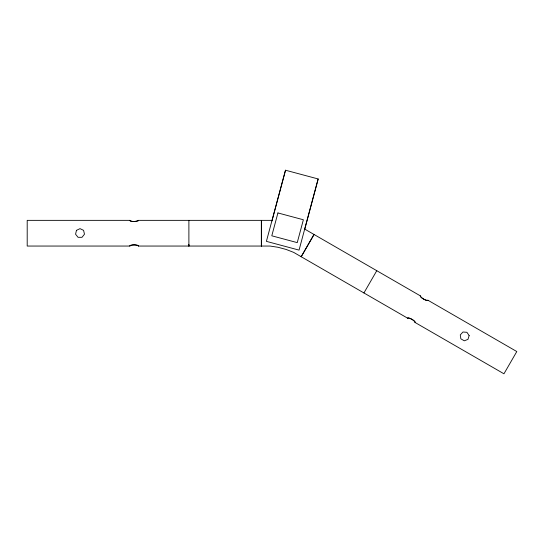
<?xml version="1.0" encoding="UTF-8"?>
<svg xmlns="http://www.w3.org/2000/svg" width="544" height="544" viewBox="0 0 544 544"><rect width="100%" height="100%" fill="white"/><g stroke="black" fill="none" stroke-linecap="round" stroke-linejoin="round"><path stroke-width="0.82" d="M271.952 220.973L285.552 170.224M318.124 178.956L299.057 250.111L266.404 241.359L285.471 170.204L318.206 178.976L304.83 228.902M301.152 256.707L313.997 234.457M301.233 256.754L314.078 234.498M363.929 292.951L376.774 270.701M129.9 220.354L129.669 220.626L132.138 221.456L136.095 221.456L138.564 220.626L134.116 221.578L130.546 221.122L129.9 220.354L27.2 220.354L27.2 246.051L129.9 246.051L130.546 245.29L134.116 244.827L137.686 245.29L138.332 246.051L270.076 246.051L278.038 247.282L286.103 249.444L293.617 252.355L407.708 318.233L408.653 317.893L411.971 319.28L414.834 321.463L415.011 322.449L503.955 373.796L516.8 351.546L427.863 300.193L426.918 300.533L423.599 299.146L420.736 296.963L420.553 295.977L304.749 229.112M138.332 246.051L138.564 245.779L136.714 245.16M420.553 295.977L420.22 296.099L421.94 298.051L425.374 300.03L427.924 300.546L427.863 300.193M415.011 322.449L415.351 322.327L413.624 320.375L410.196 318.396L407.64 317.88L407.708 318.233M131.519 245.16L129.669 245.779L129.9 246.051M138.332 220.354L272.054 220.354M132.138 244.95L136.095 244.95M188.89 220.354L188.89 246.051L188.89 244.331M261.372 222.074L261.372 246.051L261.372 220.354L261.372 222.074M76.452 230.357L75.575 234.219L78.044 237.313L82.001 237.313L84.47 234.219L83.592 230.357L80.022 228.643L76.452 230.357M277.923 212.942L271.796 235.804L297.248 242.624L303.375 219.762L277.923 212.942M469.146 335.58L467.976 339.368L464.29 340.809L460.856 338.83L460.272 334.914L462.964 332.01L466.915 332.309L469.146 335.58"/></g></svg>
